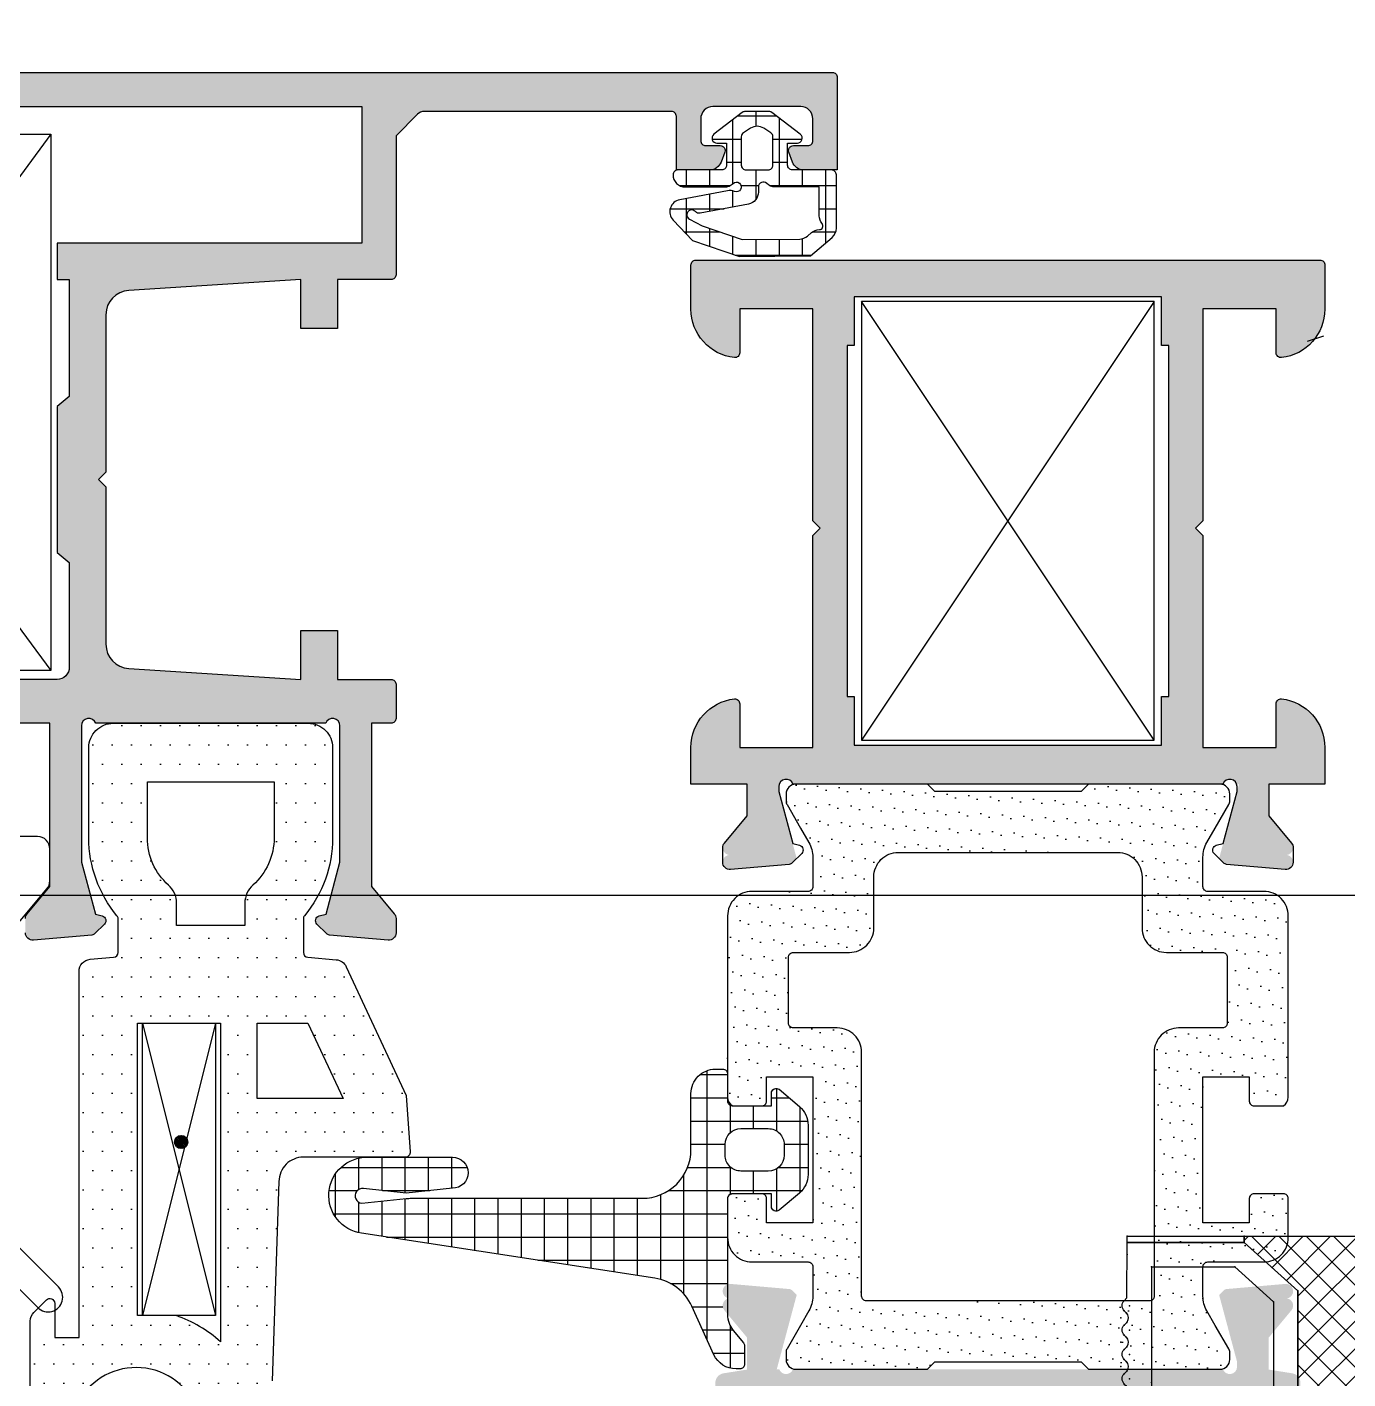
# Model space of a CAD drawing. Header units: inches. Extents: x 21 to 38546, y 13 to 15001.
# Drawn here: x 5911.31 to 5916.72, y 965.1 to 970.64 of the extents above; entities that cross this region are included whole.
import ezdxf

# ---------------------------------------------------------------- set-up
doc = ezdxf.new("R2010")
doc.units = ezdxf.units.IN
doc.header["$MEASUREMENT"] = 0
doc.set_wipeout_variables(frame=1)
for name, color, linetype, lineweight in [('Z_MİM_-KM-GLAZ', 8, 'Continuous', 25), ('Z_MİM_-KM-IZO-THERMAL', 8, 'Continuous', 25), ('Z_MİM_-KM-PAINT', 8, 'Continuous', 25), ('Z_MİM_-KM-PATTERN-00', 8, 'Continuous', 25), ('Z_MİM_-KM-PAVEMENT', 8, 'Continuous', 25), ('Z_MİM_-KM-STRS', 8, 'Continuous', 25), ('Z_MİM_-KM-WALL-PLASTER', 8, 'Continuous', 25), ('Z_MİM_1', 8, 'Continuous', 25), ('Z_MİM_Aksesuar', 8, 'Continuous', 25), ('Z_MİM_aksesuar_k', 8, 'Continuous', 25), ('Z_MİM_ALUMINIUM', 8, 'Continuous', 25), ('Z_MİM_fitiller_k', 8, 'Continuous', 25), ('Z_MİM_hatch_k', 8, 'Continuous', 25), ('Z_MİM_PROFIL', 8, 'Continuous', 25), ('Z_MİM_yazı_numara_k', 8, 'Continuous', 25)]:
    doc.layers.add(name, color=color, linetype=linetype, lineweight=lineweight)

# ---------------------------------------------------------------- blocks, each defined once
blk = doc.blocks.new('TRETUVAR')
at = {"layer": 'Z_MİM_-KM-PATTERN-00'}
h = blk.add_hatch(dxfattribs=at)
h.set_pattern_fill('AR-B816', color=256, scale=0.3, angle=90)
h.set_pattern_definition([(90, (21322.77, 490.03), (-60.96, 4e-15), []), (180, (21322.77, 490.03), (-60.96, -60.96), [60.96, -60.96])])
h.paths.add_polyline_path([(22632.7717, 2700.0323), (19252.7715, 2700.0323), (19252.7715, 2750.0322), (19097.7717, 2750.0323), (19097.7717, 2610.0323), (22542.7717, 2610.0323), (22542.7717, 2080.1297), (22697.7717, 2080.1297), (22697.7717, 1460.1297), (22542.7717, 1460.1297), (22542.7717, 980.0317), (21222.7713, 980.0317), (21222.7713, 590.0317), (20152.7722, 590.0317), (20152.7722, 980.0317), (19012.7715, 980.0317), (19012.7747, 1635.0312), (18722.7715, 1635.0312), (18722.7718, 2610.0323), (18807.7717, 2610.0323), (18807.7717, 2750.0323), (18632.7718, 2750.0323), (18632.7715, 1545.0312), (18922.7743, 1545.0312), (18922.7711, 890.0317), (19882.7722, 890.0317), (19882.7722, 665.0172), (20022.7506, 665.0334), (20022.7705, 490.0317), (21322.7713, 490.0317), (21322.7713, 890.0317), (22632.7717, 890.0317), (22632.7717, 1220.1297), (22797.7717, 1220.1297), (22797.7717, 2180.1297), (22632.7717, 2180.1297)])
h.paths.add_polyline_path([(19082.7717, 2750.0323), (18822.7717, 2750.0323), (18822.7717, 2610.0323), (19082.7717, 2610.0323)], flags=16)
at = {"layer": 'Z_MİM_-KM-PAVEMENT'}
blk.add_lwpolyline([(22542.7717, 1460.1297), (22542.7717, 980.0317), (21222.7713, 980.0317), (21222.7713, 590.0317), (20152.7722, 590.0317), (20152.7722, 980.0317), (19012.7715, 980.0317), (19012.7747, 1635.0312), (18722.7715, 1635.0312), (18722.7718, 2610.0323), (22542.7717, 2610.0323), (22542.7717, 2080.1297), (22697.7717, 2080.1297), (22697.7717, 1460.1297)], close=True, dxfattribs=at)
blk = doc.blocks.new('klips detay')
at = {"layer": 'Z_MİM_Aksesuar'}
h = blk.add_hatch(dxfattribs=at)
h.set_pattern_fill('ANSI37', color=256, scale=0.25, angle=-90, style=0)
h.set_pattern_definition([(315, (-4779.5639, 8940.09785), (0.56126601, 0.56126601), []), (45, (-4779.5639, 8940.09785), (-0.56126601, 0.56126601), [])])
h.paths.add_polyline_path([(0, -4.456), (0, 0), (-20.104, 0), (-20.104, -0.25), (-18, -2.145), (-18, -13.767), (-20.202, -15.75), (-20.202, -16), (0, -16), (0, -11.456), (-13.838, -11.456), (-13.9, -11.456), (-13.9, -4.456)])
blk.add_line((-25.002, -16), (-20.202, -16))
at = {"linetype": 'Continuous'}
for p in [(-20.587, -1.249), (-19, -2.692), (-19, -13.308), (-19, -13.308), (-18, -13.767), (-18, -13.767), (-25.002, -15.25), (-25.002, -15.25), (-25.002, -16), (-20.202, -16), (-20.202, -16)]:
    blk.add_point(p, dxfattribs=at)
at = {"layer": 'Z_MİM_Aksesuar'}
for p, q in [((-25.024, -2.469), (-25.001, -0.25)), ((-25.001, -0.25), (-20.104, -0.25)), ((-20.104, -0.25), (-18, -2.145)), ((-20.587, -1.249), (-24.013, -1.249)), ((-24.013, -14.751), (-24.013, -1.249)), ((-19, -2.692), (-20.587, -1.249)), ((-18, -2.145), (-18, -13.767)), ((-18, -13.767), (-18, -2.145)), ((-19, -13.308), (-19, -2.692)), ((-25.123, -2.939), (-25.048, -2.865)), ((-25.024, -3.469), (-25.128, -3.359)), ((-25.123, -3.939), (-25.048, -3.865)), ((-25.024, -4.469), (-25.128, -4.359)), ((-25.123, -4.939), (-25.048, -4.865)), ((-25.024, -5.469), (-25.128, -5.359)), ((-25.123, -5.939), (-25.048, -5.865)), ((-25.123, -5.939), (-25.048, -5.865)), ((-25.024, -6.469), (-25.128, -6.359)), ((-25.024, -6.469), (-25.128, -6.359)), ((-25.123, -6.939), (-25.048, -6.865)), ((-25.123, -6.939), (-25.048, -6.865)), ((-25.024, -7.469), (-25.128, -7.359)), ((-25.024, -7.469), (-25.128, -7.359)), ((-25.123, -7.939), (-25.048, -7.865)), ((-25.024, -8.469), (-25.128, -8.359)), ((-25.123, -8.939), (-25.048, -8.865)), ((-25.024, -9.469), (-25.128, -9.359)), ((-25.123, -9.939), (-25.048, -9.865)), ((-25.024, -10.469), (-25.128, -10.359)), ((-25.123, -10.939), (-25.048, -10.865)), ((-25.024, -11.469), (-25.128, -11.359)), ((-25.123, -11.939), (-25.048, -11.865)), ((-25.024, -12.469), (-25.128, -12.359)), ((-25.123, -12.939), (-25.048, -12.865)), ((-20.588, -14.751), (-19, -13.308)), ((-25.024, -13.469), (-25.128, -13.359)), ((-25.024, -13.469), (-25.002, -15.75)), ((-18, -13.767), (-20.202, -15.75)), ((-20.202, -15.75), (-18, -13.767)), ((-24.013, -14.751), (-20.588, -14.751)), ((-25.002, -15.75), (-20.202, -15.75))]:
    blk.add_line(p, q, dxfattribs=at)
for points in [[(0, -4.456), (0, 0), (-20.104, 0), (-20.104, -0.25), (-18, -2.145), (-18, -13.767), (-20.202, -15.75), (-20.202, -16), (0, -16), (0, -11.456), (-13.838, -11.456), (-13.9, -11.456), (-13.9, -4.456), (0, -4.456)], [(0, -4.456), (-13.9, -4.456), (-13.9, -11.456), (0, -11.456)]]:
    blk.add_lwpolyline(points, dxfattribs=at)
for centre, start, end in [((-25.261, -2.653), 314.9638, 37.8313), ((-24.911, -3.152), 134.9638, 223.5399), ((-25.261, -3.653), 314.9638, 37.8313), ((-24.911, -4.152), 134.9638, 223.5399), ((-24.911, -5.152), 134.9638, 223.5399), ((-25.261, -4.653), 314.9638, 37.8313), ((-25.261, -5.653), 314.9638, 37.8313), ((-25.261, -5.653), 314.9638, 37.8313), ((-24.911, -6.152), 134.9638, 223.5399), ((-24.911, -6.152), 134.9638, 223.5399), ((-25.261, -6.653), 314.9638, 37.8313), ((-25.261, -6.653), 314.9638, 37.8313), ((-24.911, -7.152), 134.9638, 223.5399), ((-24.911, -7.152), 134.9638, 223.5399), ((-25.261, -7.653), 314.9638, 37.8313), ((-24.911, -8.152), 134.9638, 223.5399), ((-25.261, -8.653), 314.9638, 37.8313), ((-24.911, -9.152), 134.9638, 223.5399), ((-24.911, -10.152), 134.9638, 223.5399), ((-25.261, -9.653), 314.9638, 37.8313), ((-25.261, -10.653), 314.9638, 37.8313), ((-24.911, -11.152), 134.9638, 223.5399), ((-25.261, -11.653), 314.9638, 37.8313), ((-24.911, -12.152), 134.9638, 223.5399), ((-25.261, -12.653), 314.9638, 37.8313), ((-24.911, -13.152), 134.9638, 223.5399)]:
    blk.add_arc(centre, 0.3, start, end, dxfattribs=at)
for p in [(-24.013, -1.249), (-25.261, -2.653), (-25.261, -2.653), (-25.024, -2.469), (-25.024, -2.469), (-25.123, -2.939), (-25.123, -2.939), (-25.048, -2.865), (-25.048, -2.865), (-24.911, -3.152), (-24.911, -3.152), (-25.261, -3.653), (-25.261, -3.653), (-25.128, -3.359), (-25.128, -3.359), (-25.048, -3.865), (-25.048, -3.865), (-25.024, -3.469), (-25.024, -3.469), (-25.128, -4.359), (-25.128, -4.359), (-25.123, -3.939), (-25.123, -3.939), (-24.911, -4.152), (-24.911, -4.152), (-25.261, -4.653), (-25.261, -4.653), (-25.123, -4.939), (-25.123, -4.939), (-25.048, -4.865), (-25.048, -4.865), (-25.024, -4.469), (-25.024, -4.469), (-25.128, -5.359), (-25.128, -5.359), (-25.024, -5.469), (-25.024, -5.469), (-25.024, -5.469), (-24.911, -5.152), (-24.911, -5.152), (-24.911, -5.152), (-24.911, -5.152), (-25.261, -5.653), (-25.261, -5.653), (-25.261, -5.653), (-25.261, -5.653), (-25.261, -5.653), (-25.261, -5.653), (-25.261, -5.653), (-25.123, -5.939), (-25.123, -5.939), (-25.123, -5.939), (-25.048, -5.865), (-25.048, -5.865), (-25.048, -5.865), (-25.261, -6.653), (-25.261, -6.653), (-25.261, -6.653), (-25.261, -6.653), (-25.261, -6.653), (-25.261, -6.653), (-25.261, -6.653), (-25.128, -6.359), (-25.128, -6.359), (-25.128, -6.359), (-25.024, -6.469), (-25.024, -6.469), (-25.024, -6.469), (-24.911, -6.152), (-24.911, -6.152), (-24.911, -6.152), (-24.911, -6.152), (-24.911, -6.152), (-24.911, -6.152), (-24.911, -6.152), (-25.123, -6.939), (-25.123, -6.939), (-25.123, -6.939), (-25.048, -6.865), (-25.048, -6.865), (-25.048, -6.865), (-24.911, -7.152), (-24.911, -7.152), (-24.911, -7.152), (-24.911, -7.152), (-24.911, -7.152), (-24.911, -7.152), (-24.911, -7.152), (-25.261, -7.653), (-25.261, -7.653), (-25.261, -7.653), (-25.261, -7.653), (-25.128, -7.359), (-25.128, -7.359), (-25.128, -7.359), (-25.024, -7.469), (-25.024, -7.469), (-25.024, -7.469), (-25.123, -7.939), (-25.123, -7.939), (-25.048, -7.865), (-25.048, -7.865), (-24.911, -8.152), (-24.911, -8.152), (-24.911, -8.152), (-24.911, -8.152), (-25.261, -8.653), (-25.261, -8.653), (-25.261, -8.653), (-25.261, -8.653), (-25.128, -8.359), (-25.128, -8.359), (-25.048, -8.865), (-25.048, -8.865), (-25.024, -8.469), (-25.024, -8.469), (-25.128, -9.359), (-25.128, -9.359), (-25.123, -8.939), (-25.123, -8.939), (-24.911, -9.152), (-24.911, -9.152), (-24.911, -9.152), (-24.911, -9.152), (-25.261, -9.653), (-25.261, -9.653), (-25.123, -9.939), (-25.123, -9.939), (-25.048, -9.865), (-25.048, -9.865), (-25.024, -9.469), (-25.024, -9.469), (-25.128, -10.359), (-25.128, -10.359), (-25.024, -10.469), (-25.024, -10.469), (-24.911, -10.152), (-24.911, -10.152), (-24.911, -10.152), (-24.911, -10.152), (-24.013, -10), (-25.261, -10.653), (-25.261, -10.653), (-25.261, -10.653), (-25.261, -10.653), (-25.123, -10.939), (-25.123, -10.939), (-25.048, -10.865), (-25.048, -10.865), (-25.128, -11.359), (-25.128, -11.359), (-25.024, -11.469), (-25.024, -11.469), (-24.911, -11.152), (-24.911, -11.152), (-24.911, -11.152), (-24.911, -11.152), (-24.911, -11.152), (-24.911, -11.152), (-24.911, -11.152), (-24.911, -11.152), (-25.261, -11.653), (-25.261, -11.653), (-25.261, -11.653), (-25.261, -11.653), (-25.123, -11.939), (-25.123, -11.939), (-25.048, -11.865), (-25.048, -11.865), (-24.911, -12.152), (-24.911, -12.152), (-24.911, -12.152), (-24.911, -12.152), (-24.911, -12.152), (-24.911, -12.152), (-24.911, -12.152), (-24.911, -12.152), (-25.261, -12.653), (-25.261, -12.653), (-25.261, -12.653), (-25.261, -12.653), (-25.128, -12.359), (-25.128, -12.359), (-25.024, -12.469), (-25.024, -12.469), (-25.123, -12.939), (-25.123, -12.939), (-25.048, -12.865), (-25.048, -12.865), (-24.911, -13.152), (-24.911, -13.152), (-24.911, -13.152), (-24.911, -13.152), (-24.013, -14.751), (-20.588, -14.751)]:
    blk.add_point(p, dxfattribs=at)
at = {"layer": 'Z_MİM_ALUMINIUM'}
for p, q in [((-20.104, 0), (-25.001, 0)), ((-25.001, 0), (-25.001, -0.25)), ((-20.104, -0.25), (-20.104, 0)), ((-25.001, -0.25), (-20.104, -0.25)), ((-20.202, -15.75), (-25.002, -15.75)), ((-25.002, -15.75), (-25.002, -16)), ((-20.202, -16), (-20.202, -15.75))]:
    blk.add_line(p, q, dxfattribs=at)
blk = doc.blocks.new('-KM-AL1 150_900')
blk.add_wipeout([(151.4879, -34.02), (151.7258, -15.4799), (149.45, -15.45), (149.45, 7.15), (9.45, 7.15), (9.45, -15.45), (7.3978, -15.45), (7.5673, -34.0611)])
at = {"layer": 'Z_MİM_fitiller_k'}
h = blk.add_hatch(dxfattribs=at)
h.set_pattern_fill('NET', color=256, scale=0.03, angle=180, style=0)
h.set_pattern_definition([(180, (162.23452, 51.37497), (0, -0.09525), []), (270, (162.23452, 51.37497), (0.09525, 0), [])])
h.paths.add_polyline_path([(75.3713, -31.8376, -0.938467), (75.3961, -31.5253), (75.7439, -31.5253, -1), (75.7439, -31.653), (75.5539, -31.673), (75.3788, -31.6546, 1.05449), (75.3723, -31.714), (75.5545, -31.6951, -0.025541), (75.5749, -31.6941), (76.5222, -31.6941, 0.414214), (76.7222, -31.4941), (76.7222, -31.2643, -0.414214), (76.8222, -31.1643), (76.8522, -31.1643, -0.414214), (76.8722, -31.1843), (76.8722, -31.2943, 0.392414), (76.8907, -31.3142, 0.010057), (76.8922, -31.3153), (77.0122, -31.3153, 0.079637), (77.0184, -31.3143), (77.0522, -31.3143), (77.0522, -31.2632, -0.612814), (77.0839, -31.247), (77.1671, -31.3181, -0.219402), (77.2022, -31.3941), (77.2022, -31.5964, -0.219402), (77.1671, -31.6724), (77.0839, -31.7435, -0.612814), (77.0522, -31.7273), (77.0522, -31.6763), (77.0184, -31.6763, 0.07964), (77.0122, -31.6753), (76.8922, -31.6753, 0.414214), (76.8722, -31.6953), (76.8722, -32.047, 0.317837), (76.8522, -32.0753), (76.8522, -32.1344, 0.175452), (76.8591, -32.1536), (76.8722, -32.1693), (76.8722, -32.1719, 0.175452), (76.8954, -32.2359), (76.9375, -32.2865, -0.175452), (76.9422, -32.2993), (76.9422, -32.3741, -0.414214), (76.9222, -32.3941), (76.9073, -32.3941, -0.293333), (76.8164, -32.3357), (76.7253, -32.1368, 0.252372), (76.5739, -32.0224)])
h.paths.add_polyline_path([(76.9272, -31.5823), (77.0392, -31.5823, 0.414213), (77.1042, -31.5173), (77.1042, -31.5173), (77.1042, -31.4733, 0.414214), (77.0392, -31.4083), (76.9272, -31.4083, 0.414213), (76.8622, -31.4733), (76.8622, -31.5173, 0.414214)], flags=16)
at = {"layer": 'Z_MİM_hatch_k'}
h = blk.add_hatch(color=256, dxfattribs=at)
h.paths.add_polyline_path([(75.5122, -29.5853, 0.414214), (75.4922, -29.5653), (75.2722, -29.5653), (75.2722, -29.3653), (75.1222, -29.3653), (75.1222, -29.5653), (74.4159, -29.5211, -0.396047), (74.3222, -29.4213), (74.3222, -28.7753), (74.2922, -28.7453), (74.3222, -28.7153), (74.3222, -28.0692, -0.396047), (74.4159, -27.9694), (75.1222, -27.9253), (75.1222, -28.1253), (75.2722, -28.1253), (75.2722, -27.9253), (75.4922, -27.9253, 0.414214), (75.5122, -27.9053), (75.5122, -27.3359), (75.5998, -27.2472, -0.200592), (75.6283, -27.2353), (76.6422, -27.2353, -0.414214), (76.6622, -27.2553), (76.6622, -27.4753), (76.7989, -27.4753, 0.312902), (76.8458, -27.4428), (76.8609, -27.4023, 0.523343), (76.8422, -27.3753), (76.7822, -27.3753, -0.414214), (76.7622, -27.3553), (76.7622, -27.2653, -0.414214), (76.8122, -27.2153), (77.1722, -27.2153, -0.414214), (77.2222, -27.2653), (77.2222, -27.3553, -0.414214), (77.2022, -27.3753), (77.1422, -27.3753, 0.523343), (77.1234, -27.4023), (77.1386, -27.4428, 0.312902), (77.1854, -27.4753), (77.2972, -27.4753), (77.3222, -27.4753), (77.3222, -27.0953, 0.414214), (77.3022, -27.0753), (72.3922, -27.0753, 0.414214), (72.2922, -27.1753), (72.2922, -29.7353, 0.414214), (72.3122, -29.7553), (72.4122, -29.7553, 0.414214), (72.4322, -29.7353), (72.4322, -29.7053), (72.6922, -29.7053, -0.414214), (72.7122, -29.7253), (72.7122, -30.0153, -0.414214), (72.6922, -30.0353), (72.4322, -30.0353), (72.4322, -29.9653, 0.57735), (72.4022, -29.9479), (72.3022, -30.0057, 0.267949), (72.2922, -30.023), (72.2922, -30.0753, 0.414214), (72.3922, -30.1753), (73.4622, -30.1753, 0.414214), (73.5122, -30.1253), (73.5122, -30.0653, 0.414214), (73.4622, -30.0153), (73.2622, -30.0153, -0.414214), (73.2122, -29.9653), (73.2122, -29.7953, -0.414214), (73.2622, -29.7453), (74.0922, -29.7453), (74.0922, -30.4153), (73.9991, -30.5269, 0.175452), (73.9922, -30.5461), (73.9922, -30.6053, 0.440011), (74.0248, -30.6351), (74.265, -30.6141, 0.176327), (74.2774, -30.6083), (74.3164, -30.5693, 0.573146), (74.3074, -30.536), (74.2793, -30.5284), (74.2222, -30.3153), (74.2222, -29.7553, -0.843039), (74.2805, -29.7453), (75.2239, -29.7453, -0.843039), (75.2822, -29.7553), (75.2822, -30.3153), (75.2251, -30.5284), (75.1969, -30.536, 0.573146), (75.1879, -30.5693), (75.227, -30.6083, 0.176327), (75.2394, -30.6141), (75.4796, -30.6351, 0.440011), (75.5122, -30.6053), (75.5122, -30.5461, 0.175452), (75.5052, -30.5269), (75.4122, -30.4153), (75.4122, -29.7453), (75.4922, -29.7453, 0.414214), (75.5122, -29.7253)])
h.paths.add_polyline_path([(72.4322, -29.5653), (72.4322, -27.3153), (72.6122, -27.3153), (72.6122, -27.2153), (75.3722, -27.2153), (75.3722, -27.7753), (74.1722, -27.7753), (74.1222, -27.7753), (74.1222, -27.9253), (74.1722, -27.9253), (74.1722, -28.4053), (74.1222, -28.4453), (74.1222, -29.0453), (74.1722, -29.0853), (74.1722, -29.5153, -0.414214), (74.1222, -29.5653), (73.2622, -29.5653, 0.414214), (73.0522, -29.7753), (73.0522, -30.0153, -0.414214), (73.0322, -30.0353), (72.8522, -30.0353), (72.8522, -29.7253, 0.414214), (72.6922, -29.5653)], flags=16)
h = blk.add_hatch(dxfattribs=at)
h.set_pattern_fill('NET', color=256, scale=0.03, angle=180, style=0)
h.set_pattern_definition([(180, (192.24889, -18.0343), (0, -0.09525), []), (270, (192.24889, -18.0343), (0.09525, 0), [])])
h.paths.add_polyline_path([(76.872, -27.5605), (76.676, -27.5975, 0.594487), (76.6491, -27.6811), (76.7288, -27.7648), (76.9206, -27.8308), (77.2129, -27.8283), (77.3011, -27.7524, 0.218314), (77.3185, -27.7145), (77.3185, -27.4953, 0.414214), (77.2985, -27.4753), (77.1385, -27.4753, -0.414214), (77.1185, -27.4553), (77.1185, -27.365), (77.1585, -27.365, 0.715976), (77.1707, -27.3291), (77.0541, -27.2394, 0.165518), (77.0419, -27.2353), (76.945, -27.2353, 0.165518), (76.9328, -27.2394), (76.8163, -27.3291, 0.715976), (76.8285, -27.365), (76.8685, -27.365), (76.8685, -27.4553, -0.414214), (76.8485, -27.4753), (76.6685, -27.4753, 0.414214), (76.6485, -27.4953, 0.414214), (76.6985, -27.5453), (76.8598, -27.5453, 0.196262), (76.8947, -27.531, -1.871962), (76.9009, -27.5636, 0.148726)])
h.paths.add_polyline_path([(77.0585, -27.4553), (77.0585, -27.3395, 0.255859), (77.0492, -27.3226), (77.0204, -27.3042, 0.292354), (76.9665, -27.3042), (76.9377, -27.3226, 0.255859), (76.9285, -27.3395), (76.9285, -27.4553, 0.414214), (76.9485, -27.4753), (77.0385, -27.4753, 0.414214)], flags=16)
h.paths.add_polyline_path([(77.0677, -27.5453, -0.196262), (77.0327, -27.531, 0.664495), (76.9987, -27.5453), (76.9987, -27.5663, -0.360529), (76.958, -27.6155), (76.7592, -27.653, -0.267949), (76.7403, -27.6464, 1.211391), (76.7159, -27.6772), (76.7677, -27.7041), (76.932, -27.7607), (77.1684, -27.7587, 0.177462), (77.2006, -27.7466), (77.217, -27.7324, -0.175046), (77.2487, -27.7203, 0.629075), (77.26, -27.6957, -0.175045), (77.2485, -27.6638), (77.2485, -27.5453)], flags=16)
h = blk.add_hatch(dxfattribs=at)
h.set_pattern_fill('DOTS', color=256, scale=0.05, angle=180, style=0)
h.set_pattern_definition([(180, (168.31831, 41.39301), (-0.0396875, -0.079375), [0, -0.079375])])
h.paths.add_polyline_path([(74.2522, -29.8453, -0.414214), (74.3522, -29.7453), (75.1522, -29.7453, -0.414214), (75.2522, -29.8453), (75.2522, -30.2153, -0.178739), (75.1322, -30.5402), (75.1322, -30.7036), (75.2673, -30.7154, -0.267949), (75.3082, -30.7441), (75.5545, -31.2721), (75.5707, -31.5039, -0.434812), (75.5507, -31.5253), (75.0357, -31.5253), (75.0324, -31.6183, 0.017432), (75.0322, -31.6253), (75.0037, -32.4428, 0.450467), (75.0235, -32.4653), (75.0539, -32.4653, -0.791418), (75.0762, -32.56), (74.9836, -32.6063), (74.922, -33.1077, -0.378866), (74.9022, -33.1253), (74.6722, -33.1253, -1.732051), (74.7155, -33.0503, 0.300347), (74.7122, -32.9953), (74.7122, -32.7021, 0.891613), (74.1985, -32.5539), (74.2837, -32.8486, -0.810647), (74.1801, -32.9038), (74.0356, -32.7316, -0.176327), (74.0122, -32.6673), (74.0122, -32.2653), (74.2122, -32.2653), (74.2122, -30.7634, -0.388879), (74.2578, -30.7136), (74.3722, -30.7036), (74.3722, -30.5402, -0.178739), (74.2522, -30.2153)])
h.paths.add_polyline_path([(74.6122, -30.5753), (74.6122, -30.4343, -0.255924), (74.4922, -30.2153), (74.4922, -29.9853), (75.0122, -29.9853), (75.0122, -30.2153, -0.255924), (74.8922, -30.4343), (74.8922, -30.5753)], flags=16)
h.paths.add_polyline_path([(74.4522, -30.9753), (74.4522, -32.1753), (74.6098, -32.1753, -0.105295), (74.7922, -32.2835), (74.7922, -30.9753)], flags=16)
h.paths.add_polyline_path([(74.9422, -30.9753), (74.9422, -31.2853), (75.2958, -31.2853), (75.1512, -30.9753)], flags=16)
h = blk.add_hatch(dxfattribs=at)
h.set_pattern_fill('DOTS', color=256, scale=0.05, angle=240, style=0)
h.set_pattern_definition([(240, (599.646606, 28.59461), (0.048897016, -0.074057883), [0, -0.079375])])
h.paths.add_polyline_path([(77.1162, -30.079, -0.131652), (77.1122, -30.064), (77.1122, -30.0353, -0.414214), (77.1522, -29.9953), (77.6922, -29.9953), (77.7222, -30.0253), (78.3222, -30.0253), (78.3522, -29.9953), (78.8922, -29.9953, -0.414214), (78.9322, -30.0353), (78.9322, -30.064, -0.131652), (78.9282, -30.079), (78.8726, -30.1753), (78.8383, -30.2347, 0.131652), (78.8222, -30.2947), (78.8222, -30.4153, 0.414214), (78.8422, -30.4353), (79.0722, -30.4353, -0.414214), (79.1722, -30.5353), (79.1722, -31.2797, -0.236068), (79.1522, -31.3153), (79.0322, -31.3153, -0.414214), (79.0122, -31.2953), (79.0122, -31.1953), (78.8222, -31.1953), (78.8222, -31.4953), (78.8222, -31.7953), (79.0122, -31.7953), (79.0122, -31.6953, -0.414214), (79.0322, -31.6753), (79.1522, -31.6753, -0.414214), (79.1722, -31.6953), (79.1722, -31.8553, -0.414214), (79.0722, -31.9553), (78.8422, -31.9553, 0.414214), (78.8222, -31.9753), (78.8222, -32.0958, 0.131652), (78.8383, -32.1558), (78.8726, -32.2153), (78.9282, -32.3115, -0.131652), (78.9322, -32.3265), (78.9322, -32.3553, -0.414214), (78.8922, -32.3953), (78.3522, -32.3953), (78.3222, -32.3653), (77.7222, -32.3653), (77.6922, -32.3953), (77.1522, -32.3953, -0.414214), (77.1122, -32.3553), (77.1122, -32.3265, -0.131652), (77.1162, -32.3115), (77.1718, -32.2153), (77.2061, -32.1558, 0.131652), (77.2222, -32.0958), (77.2222, -31.9753, 0.414214), (77.2022, -31.9553), (76.9722, -31.9553, -0.414214), (76.8722, -31.8553), (76.8722, -31.6953, -0.414214), (76.8922, -31.6753), (77.0122, -31.6753, -0.414214), (77.0322, -31.6953), (77.0322, -31.7953), (77.2222, -31.7953), (77.2222, -31.4953), (77.2222, -31.1953), (77.0322, -31.1953), (77.0322, -31.2953, -0.414214), (77.0122, -31.3153), (76.8922, -31.3153, -0.236068), (76.8722, -31.2797), (76.8722, -30.5353, -0.414214), (76.9722, -30.4353), (77.2022, -30.4353, 0.414214), (77.2222, -30.4153), (77.2222, -30.2947, 0.131652), (77.2061, -30.2347), (77.1718, -30.1753)])
h.paths.add_polyline_path([(77.5722, -30.2753, 0.414214), (77.4722, -30.3753), (77.4722, -30.5853, -0.414214), (77.3722, -30.6853), (77.1422, -30.6853, 0.414214), (77.1222, -30.7053), (77.1222, -30.9753, 0.414214), (77.1422, -30.9953), (77.3222, -30.9953, -0.414214), (77.4222, -31.0953), (77.4222, -32.0953, 0.414214), (77.4422, -32.1153), (78.6022, -32.1153, 0.414214), (78.6222, -32.0953), (78.6222, -31.0953, -0.414214), (78.7222, -30.9953), (78.9022, -30.9953, 0.414214), (78.9222, -30.9753), (78.9222, -30.7053, 0.414214), (78.9022, -30.6853), (78.6722, -30.6853, -0.414214), (78.5722, -30.5853), (78.5722, -30.3753, 0.414214), (78.4722, -30.2753)], flags=16)
h = blk.add_hatch(dxfattribs=at)
h.set_pattern_fill('DOTS', color=256, scale=0.05, angle=60, style=0)
h.set_pattern_definition([(60, (-350.96638, -101.76878), (-0.048897016, 0.074057883), [0, -0.079375])])
h.paths.add_polyline_path([(77.1162, -30.079, -0.131652), (77.1122, -30.064), (77.1122, -30.0353, -0.414214), (77.1522, -29.9953), (77.6922, -29.9953), (77.7222, -30.0253), (78.3222, -30.0253), (78.3522, -29.9953), (78.8922, -29.9953, -0.414214), (78.9322, -30.0353), (78.9322, -30.064, -0.131652), (78.9282, -30.079), (78.8726, -30.1753), (78.8383, -30.2347, 0.131652), (78.8222, -30.2947), (78.8222, -30.4153, 0.414214), (78.8422, -30.4353), (79.0722, -30.4353, -0.414214), (79.1722, -30.5353), (79.1722, -31.2797, -0.236068), (79.1522, -31.3153), (79.0322, -31.3153, -0.414214), (79.0122, -31.2953), (79.0122, -31.1953), (78.8222, -31.1953), (78.8222, -31.4953), (78.8222, -31.7953), (79.0122, -31.7953), (79.0122, -31.6953, -0.414214), (79.0322, -31.6753), (79.1522, -31.6753, -0.414214), (79.1722, -31.6953), (79.1722, -31.8553, -0.414214), (79.0722, -31.9553), (78.8422, -31.9553, 0.414214), (78.8222, -31.9753), (78.8222, -32.0958, 0.131652), (78.8383, -32.1558), (78.8726, -32.2153), (78.9282, -32.3115, -0.131652), (78.9322, -32.3265), (78.9322, -32.3553, -0.414214), (78.8922, -32.3953), (78.3522, -32.3953), (78.3222, -32.3653), (77.7222, -32.3653), (77.6922, -32.3953), (77.1522, -32.3953, -0.414214), (77.1122, -32.3553), (77.1122, -32.3265, -0.131652), (77.1162, -32.3115), (77.1718, -32.2153), (77.2061, -32.1558, 0.131652), (77.2222, -32.0958), (77.2222, -31.9753, 0.414214), (77.2022, -31.9553), (76.9722, -31.9553, -0.414214), (76.8722, -31.8553), (76.8722, -31.6953, -0.414214), (76.8922, -31.6753), (77.0122, -31.6753, -0.414214), (77.0322, -31.6953), (77.0322, -31.7953), (77.2222, -31.7953), (77.2222, -31.4953), (77.2222, -31.1953), (77.0322, -31.1953), (77.0322, -31.2953, -0.414214), (77.0122, -31.3153), (76.8922, -31.3153, -0.236068), (76.8722, -31.2797), (76.8722, -30.5353, -0.414214), (76.9722, -30.4353), (77.2022, -30.4353, 0.414214), (77.2222, -30.4153), (77.2222, -30.2947, 0.131652), (77.2061, -30.2347), (77.1718, -30.1753)])
h.paths.add_polyline_path([(77.5722, -30.2753, 0.414214), (77.4722, -30.3753), (77.4722, -30.5853, -0.414214), (77.3722, -30.6853), (77.1422, -30.6853, 0.414214), (77.1222, -30.7053), (77.1222, -30.9753, 0.414214), (77.1422, -30.9953), (77.3222, -30.9953, -0.414214), (77.4222, -31.0953), (77.4222, -32.0953, 0.414214), (77.4422, -32.1153), (78.6022, -32.1153, 0.414214), (78.6222, -32.0953), (78.6222, -31.0953, -0.414214), (78.7222, -30.9953), (78.9022, -30.9953, 0.414214), (78.9222, -30.9753), (78.9222, -30.7053, 0.414214), (78.9022, -30.6853), (78.6722, -30.6853, -0.414214), (78.5722, -30.5853), (78.5722, -30.3753, 0.414214), (78.4722, -30.2753)], flags=16)
at = {"layer": 'Z_MİM_PROFIL'}
h = blk.add_hatch(color=256, dxfattribs=at)
h.paths.add_polyline_path([(79.3022, -27.8453, -0.414214), (79.3222, -27.8653), (79.3222, -28.0464, -0.381966), (79.1444, -28.2451, -0.447214), (79.1222, -28.2253), (79.1222, -28.0453), (78.8222, -28.0453), (78.8222, -28.9153), (78.7922, -28.9453), (78.8222, -28.9753), (78.8222, -29.8453), (79.1222, -29.8453), (79.1222, -29.6653, -0.447214), (79.1444, -29.6454, -0.381966), (79.3222, -29.8441), (79.3222, -29.9953), (79.0922, -29.9953), (79.0922, -30.1253), (79.1852, -30.2369, -0.697699), (79.1571, -30.2857, -1.138359), (79.1596, -30.3451), (78.9194, -30.3241, -0.176327), (78.907, -30.3183), (78.8886, -30.2999), (78.9702, -29.9953), (78.9605, -29.9953, 0.707107), (78.9039, -29.9953), (78.0222, -29.9953), (77.1405, -29.9953, 0.843039), (77.0822, -30.0053), (77.0822, -30.0253), (77.1558, -30.2999), (77.1374, -30.3183, -0.176327), (77.125, -30.3241), (76.8848, -30.3451, -1.138359), (76.8873, -30.2857, -0.697699), (76.8591, -30.2369), (76.9522, -30.1253), (76.9522, -29.9953), (76.7222, -29.9953), (76.7222, -29.8441, -0.381966), (76.9, -29.6454, -0.447214), (76.9222, -29.6653), (76.9222, -29.8453), (77.2222, -29.8453), (77.2222, -28.9753), (77.2522, -28.9453), (77.2222, -28.9153), (77.2222, -28.0453), (76.9222, -28.0453), (76.9222, -28.2253, -0.447214), (76.9, -28.2451, -0.381966), (76.7222, -28.0464), (76.7222, -27.8653, -0.414214), (76.7422, -27.8453), (78.0222, -27.8453)])
h.paths.add_polyline_path([(78.6522, -29.8353), (78.0222, -29.8353), (77.3922, -29.8353), (77.3922, -29.6353), (77.3622, -29.6353), (77.3622, -28.1953), (77.3922, -28.1953), (77.3922, -27.9953), (78.0222, -27.9953), (78.6522, -27.9953), (78.6522, -28.1953), (78.6822, -28.1953), (78.6822, -29.6353), (78.6522, -29.6353)], flags=16)
h = blk.add_hatch(color=256, dxfattribs=at)
h.paths.add_polyline_path([(79.3022, -27.8453, -0.414214), (79.3222, -27.8653), (79.3222, -28.0464, -0.381966), (79.1444, -28.2451, -0.447214), (79.1222, -28.2253), (79.1222, -28.0453), (78.8222, -28.0453), (78.8222, -28.9153), (78.7922, -28.9453), (78.8222, -28.9753), (78.8222, -29.8453), (79.1222, -29.8453), (79.1222, -29.6653, -0.447214), (79.1444, -29.6454, -0.381966), (79.3222, -29.8441), (79.3222, -29.9953), (79.0922, -29.9953), (79.0922, -30.1253), (79.1852, -30.2369, -0.697699), (79.1571, -30.2857, -1.138359), (79.1596, -30.3451), (78.9194, -30.3241, -0.176327), (78.907, -30.3183), (78.8886, -30.2999), (78.9702, -29.9953), (78.9605, -29.9953, 0.707107), (78.9039, -29.9953), (78.0222, -29.9953), (77.1405, -29.9953, 0.843039), (77.0822, -30.0053), (77.0822, -30.0253), (77.1558, -30.2999), (77.1374, -30.3183, -0.176327), (77.125, -30.3241), (76.8848, -30.3451, -1.138359), (76.8873, -30.2857, -0.697699), (76.8591, -30.2369), (76.9522, -30.1253), (76.9522, -29.9953), (76.7222, -29.9953), (76.7222, -29.8441, -0.381966), (76.9, -29.6454, -0.447214), (76.9222, -29.6653), (76.9222, -29.8453), (77.2222, -29.8453), (77.2222, -28.9753), (77.2522, -28.9453), (77.2222, -28.9153), (77.2222, -28.0453), (76.9222, -28.0453), (76.9222, -28.2253, -0.447214), (76.9, -28.2451, -0.381966), (76.7222, -28.0464), (76.7222, -27.8653, -0.414214), (76.7422, -27.8453), (78.0222, -27.8453)])
h.paths.add_polyline_path([(78.6522, -29.8353), (78.0222, -29.8353), (77.3922, -29.8353), (77.3922, -29.6353), (77.3622, -29.6353), (77.3622, -28.1953), (77.3922, -28.1953), (77.3922, -27.9953), (78.0222, -27.9953), (78.6522, -27.9953), (78.6522, -28.1953), (78.6822, -28.1953), (78.6822, -29.6353), (78.6522, -29.6353)], flags=16)
h = blk.add_hatch(color=256, dxfattribs=at)
h.paths.add_polyline_path([(77.1405, -32.3953), (78.0222, -32.3953), (78.9039, -32.3953, 0.843039), (78.9622, -32.3853), (78.9622, -32.3653), (78.8886, -32.0906), (78.907, -32.0722, -0.176327), (78.9194, -32.0664), (79.1596, -32.0454, -1.138359), (79.1571, -32.1048, -0.697699), (79.1852, -32.1536), (79.0922, -32.2653), (79.0922, -32.3969), (79.1884, -32.4121, -0.368919), (79.2222, -32.4516), (79.2222, -32.5731, -0.461006), (79.1759, -32.6126), (78.8222, -32.5566), (78.8222, -33.2853), (78.7922, -33.3153), (78.8222, -33.3453), (78.8222, -34.0753), (79.1822, -34.0753), (79.1822, -33.8853, -0.414214), (79.2422, -33.8253), (79.3622, -33.8253, -0.648232), (79.4069, -33.9253), (79.3022, -33.9253), (79.3022, -34.0953), (80.3422, -34.0953), (80.3422, -33.9253), (80.2375, -33.9253, -1.074745), (80.3322, -33.8521, -0.742955), (80.4422, -33.8853), (80.4422, -34.0853), (80.8622, -34.0853), (80.8622, -33.7953), (80.9989, -33.7953, -0.746966), (81.0261, -33.8872, 0.236898), (81.0422, -33.8953), (80.9622, -33.8953), (80.9622, -34.1053), (81.4222, -34.1053), (81.4222, -33.8953), (81.3422, -33.8953, -4.221222), (81.3582, -33.8872, -0.746966), (81.3854, -33.7953), (81.5222, -33.7953), (81.5222, -34.2253, -0.414214), (81.5022, -34.2453), (74.5422, -34.2453, -0.414214), (74.5222, -34.2253), (74.5222, -33.7953), (74.6589, -33.7953, -0.746966), (74.6861, -33.8872, 0.236898), (74.7022, -33.8953), (74.6222, -33.8953), (74.6222, -34.1053), (75.0822, -34.1053), (75.0822, -33.8953), (75.0022, -33.8953, -4.221222), (75.0182, -33.8872, -0.746966), (75.0454, -33.7953), (75.1822, -33.7953), (75.1822, -34.0853), (75.6022, -34.0853), (75.6022, -33.8853, -0.742955), (75.7122, -33.8521, -1.074745), (75.8069, -33.9253), (75.7022, -33.9253), (75.7022, -34.0953), (76.7422, -34.0953), (76.7422, -33.9253), (76.6375, -33.9253, -0.648232), (76.6822, -33.8253), (76.8022, -33.8253, -0.414214), (76.8622, -33.8853), (76.8622, -34.0753), (77.2222, -34.0753), (77.2222, -33.3453), (77.2522, -33.3153), (77.2222, -33.2853), (77.2222, -32.5566), (76.8684, -32.6126, -0.461006), (76.8222, -32.5731), (76.8222, -32.4516, -0.368919), (76.8559, -32.4121), (76.9522, -32.3969), (76.9522, -32.2653), (76.8591, -32.1536, -0.697699), (76.8873, -32.1048, -1.138359), (76.8848, -32.0454), (77.125, -32.0664, -0.176327), (77.1374, -32.0722), (77.1558, -32.0906), (77.0741, -32.3953), (77.0839, -32.3953, 0.707107)])
h.paths.add_polyline_path([(77.3922, -32.5553), (77.3922, -32.7553), (77.3622, -32.7553), (77.3622, -33.8753), (77.3922, -33.8753), (77.3922, -34.0753), (78.0222, -34.0753), (78.6522, -34.0753), (78.6522, -33.8753), (78.6822, -33.8753), (78.6822, -32.7553), (78.6522, -32.7553), (78.6522, -32.5553), (78.0222, -32.5553)], flags=16)
at = {"layer": 'Z_MİM_yazı_numara_k'}
h = blk.add_hatch(dxfattribs=at)
h.set_pattern_fill('LINE', color=256, scale=0.0375, angle=225, style=0)
h.set_pattern_definition([(225, (48.9852373, -38.652608), (0.003314563, -0.003314563), [])])
edge = h.paths.add_edge_path()
edge.add_arc((74.6311, -31.4633), 0.0271, 0, 360)
for points in [[(77.1522, -29.9953, 0.414214), (77.1122, -30.0353), (77.1122, -30.064, 0.131652), (77.1162, -30.079), (77.1718, -30.1753), (77.2061, -30.2347, -0.131652), (77.2222, -30.2947), (77.2222, -30.4153, -0.414214), (77.2022, -30.4353), (76.9722, -30.4353, 0.414214), (76.8722, -30.5353), (76.8722, -31.2797, 0.236068), (76.8922, -31.3153), (77.0122, -31.3153, 0.414214), (77.0322, -31.2953), (77.0322, -31.1953), (77.2222, -31.1953), (77.2222, -31.4953), (77.2222, -31.7953), (77.0322, -31.7953), (77.0322, -31.6953, 0.414214), (77.0122, -31.6753), (76.8922, -31.6753, 0.414214), (76.8722, -31.6953), (76.8722, -31.8553, 0.414214), (76.9722, -31.9553), (77.2022, -31.9553, -0.414214), (77.2222, -31.9753), (77.2222, -32.0958, -0.131652), (77.2061, -32.1558), (77.1718, -32.2153), (77.1162, -32.3115, 0.131652), (77.1122, -32.3265), (77.1122, -32.3553, 0.414214), (77.1522, -32.3953), (77.6922, -32.3953), (77.7222, -32.3653), (78.3222, -32.3653), (78.3522, -32.3953), (78.8922, -32.3953, 0.414214), (78.9322, -32.3553), (78.9322, -32.3265, 0.131652), (78.9282, -32.3115), (78.8726, -32.2153), (78.8383, -32.1558, -0.131652), (78.8222, -32.0958), (78.8222, -31.9753, -0.414214), (78.8422, -31.9553), (79.0722, -31.9553, 0.414214), (79.1722, -31.8553), (79.1722, -31.6953, 0.414214), (79.1522, -31.6753), (79.0322, -31.6753, 0.414214), (79.0122, -31.6953), (79.0122, -31.7953), (78.8222, -31.7953), (78.8222, -31.4953), (78.8222, -31.1953), (79.0122, -31.1953), (79.0122, -31.2953, 0.414214), (79.0322, -31.3153), (79.1522, -31.3153, 0.236068), (79.1722, -31.2797), (79.1722, -30.5353, 0.414214), (79.0722, -30.4353), (78.8422, -30.4353, -0.414214), (78.8222, -30.4153), (78.8222, -30.2947, -0.131652), (78.8383, -30.2347), (78.8726, -30.1753), (78.9282, -30.079, 0.131652), (78.9322, -30.064), (78.9322, -30.0353, 0.414214), (78.8922, -29.9953), (78.3522, -29.9953), (78.3222, -30.0253), (77.7222, -30.0253), (77.6922, -29.9953)], [(77.3722, -30.6853, 0.414214), (77.4722, -30.5853), (77.4722, -30.3753, -0.414214), (77.5722, -30.2753), (78.4722, -30.2753, -0.414214), (78.5722, -30.3753), (78.5722, -30.5853, 0.414214), (78.6722, -30.6853), (78.9022, -30.6853, -0.414214), (78.9222, -30.7053), (78.9222, -30.9753, -0.414214), (78.9022, -30.9953), (78.7222, -30.9953, 0.414214), (78.6222, -31.0953), (78.6222, -32.0953, -0.414214), (78.6022, -32.1153), (77.4422, -32.1153, -0.414214), (77.4222, -32.0953), (77.4222, -31.0953, 0.414214), (77.3222, -30.9953), (77.1422, -30.9953, -0.414214), (77.1222, -30.9753), (77.1222, -30.7053, -0.414214), (77.1422, -30.6853)]]:
    blk.add_lwpolyline(points, format="xyb", close=True)
at = {"layer": 'Z_MİM_1'}
blk.add_line((79.3163, -28.1566), (79.2491, -28.1785), dxfattribs=at)
blk.add_line((79.3163, -28.1566), (79.2491, -28.1785), dxfattribs=at)
at = {"layer": 'Z_MİM_aksesuar_k'}
for p, q in [((74.0969, -27.3291), (72.4669, -29.5291)), ((72.4669, -27.3291), (74.0969, -29.5291)), ((78.6222, -29.8153), (77.4222, -28.0153)), ((78.6222, -28.0153), (77.4222, -29.8153)), ((78.6222, -29.8153), (77.4222, -28.0153)), ((78.6222, -28.0153), (77.4222, -29.8153)), ((74.7722, -30.9753), (74.4722, -32.1753)), ((74.4722, -30.9753), (74.7722, -32.1753))]:
    blk.add_line(p, q, dxfattribs=at)
for points in [[(72.4669, -27.3291), (74.0969, -27.3291), (74.0969, -29.5291), (72.4669, -29.5291)], [(78.6222, -29.8153), (78.6222, -28.0153), (77.4222, -28.0153), (77.4222, -29.8153)], [(78.6222, -29.8153), (78.6222, -28.0153), (77.4222, -28.0153), (77.4222, -29.8153)], [(74.7722, -32.1753), (74.4722, -32.1753), (74.4722, -30.9753), (74.7722, -30.9753)]]:
    blk.add_lwpolyline(points, close=True, dxfattribs=at)
at = {"layer": 'Z_MİM_ALUMINIUM', "elevation": 0.0016}
blk.add_lwpolyline([(16.7132, -30.45), (142.1754, -30.45)], dxfattribs=at)
at = {"layer": 'Z_MİM_fitiller_k'}
for points in [[(77.1185, -27.4553), (77.1185, -27.365), (77.1585, -27.365, 0.715976), (77.1707, -27.3291), (77.0541, -27.2394, 0.165518), (77.0419, -27.2353), (76.945, -27.2353, 0.165518), (76.9328, -27.2394), (76.8163, -27.3291, 0.715976), (76.8285, -27.365), (76.8685, -27.365), (76.8685, -27.4553, -0.414214), (76.8485, -27.4753), (76.6685, -27.4753, 0.414214), (76.6485, -27.4953, 0.414214), (76.6985, -27.5453), (76.8598, -27.5453, 0.196262), (76.8947, -27.531, -1.871962), (76.9009, -27.5636, 0.148078), (76.8721, -27.5605, 0.000634), (76.872, -27.5605), (76.676, -27.5975, 0.594487), (76.6491, -27.6811), (76.7288, -27.7648), (76.9206, -27.8308), (77.2129, -27.8283), (77.3011, -27.7524, 0.218314), (77.3185, -27.7145), (77.3185, -27.4953, 0.414214), (77.2985, -27.4753), (77.1385, -27.4753, -0.414214)], [(77.0204, -27.3042, 0.292354), (76.9665, -27.3042), (76.9377, -27.3226, 0.255859), (76.9285, -27.3395), (76.9285, -27.4553, 0.414214), (76.9485, -27.4753), (77.0385, -27.4753, 0.414214), (77.0585, -27.4553), (77.0585, -27.3395, 0.255859), (77.0492, -27.3226)], [(76.7159, -27.6772), (76.7677, -27.7041), (76.932, -27.7607), (77.1684, -27.7587, 0.177462), (77.2006, -27.7466), (77.217, -27.7324, -0.175046), (77.2487, -27.7203, 0.629806), (77.26, -27.6957, -0.000523), (77.26, -27.6957, -0.175045), (77.2485, -27.6638), (77.2485, -27.5453), (77.0677, -27.5453, -0.196262), (77.0327, -27.531, 0.664495), (76.9987, -27.5453), (76.9987, -27.5663, -0.360529), (76.958, -27.6155), (76.7592, -27.653, -0.267949), (76.7403, -27.6464, 1.211391)], [(75.7439, -31.653), (75.5539, -31.673), (75.3788, -31.6546, 1.05449), (75.3723, -31.714), (75.5539, -31.6952, -0.026186), (75.5749, -31.6941), (76.5222, -31.6941, 0.414214), (76.7222, -31.4941), (76.7222, -31.2643, -0.414214), (76.8222, -31.1643), (76.8522, -31.1643, -0.414214), (76.8722, -31.1843), (76.8722, -31.2943, 0.414214), (76.8922, -31.3143), (77.0522, -31.3143), (77.0522, -31.2632, -0.612814), (77.0839, -31.247), (77.1671, -31.3181, -0.219402), (77.2022, -31.3941), (77.2022, -31.5964, -0.219402), (77.1671, -31.6724), (77.0839, -31.7435, -0.612814), (77.0522, -31.7273), (77.0522, -31.6763), (76.8922, -31.6763, 0.414214), (76.8722, -31.6963), (76.8722, -32.1719, 0.175452), (76.8954, -32.2359), (76.9375, -32.2865, -0.175452), (76.9422, -32.2993), (76.9422, -32.3741, -0.414214), (76.9222, -32.3941), (76.9073, -32.3941, -0.293333), (76.8164, -32.3357), (76.7253, -32.1368, 0.252372), (76.5739, -32.0224), (75.3713, -31.8376, -0.938467), (75.3961, -31.5253), (75.7439, -31.5253, -1)], [(77.1042, -31.5173), (77.1042, -31.5173, -0.414213), (77.0392, -31.5823), (76.9272, -31.5823, -0.414214), (76.8622, -31.5173), (76.8622, -31.4733, -0.414213), (76.9272, -31.4083), (77.0392, -31.4083, -0.414214), (77.1042, -31.4733)], [(77.1042, -31.5173), (77.1042, -31.5173, -0.414213), (77.0392, -31.5823), (76.9272, -31.5823, -0.414214), (76.8622, -31.5173), (76.8622, -31.4733, -0.414213), (76.9272, -31.4083), (77.0392, -31.4083, -0.414214), (77.1042, -31.4733)]]:
    blk.add_lwpolyline(points, format="xyb", close=True, dxfattribs=at)
at = {"layer": 'Z_MİM_hatch_k'}
for points in [[(72.3922, -27.0753), (77.3022, -27.0753, -0.414214), (77.3222, -27.0953), (77.3222, -27.4753), (77.1854, -27.4753, -0.312902), (77.1386, -27.4428), (77.1234, -27.4023, -0.523343), (77.1422, -27.3753), (77.2022, -27.3753, 0.414214), (77.2222, -27.3553), (77.2222, -27.2653, 0.414214), (77.1722, -27.2153), (76.8122, -27.2153, 0.414214), (76.7622, -27.2653), (76.7622, -27.3553, 0.414214), (76.7822, -27.3753), (76.8422, -27.3753, -0.523343), (76.8609, -27.4023), (76.8458, -27.4428, -0.312902), (76.7989, -27.4753), (76.6622, -27.4753), (76.6622, -27.2553, 0.414214), (76.6422, -27.2353), (75.6283, -27.2353, 0.200592), (75.5998, -27.2472), (75.5122, -27.3359), (75.5122, -27.9053, -0.414214), (75.4922, -27.9253), (75.2722, -27.9253), (75.2722, -28.1253), (75.1222, -28.1253), (75.1222, -27.9253), (74.4159, -27.9694, 0.396047), (74.3222, -28.0692), (74.3222, -28.7153), (74.2922, -28.7453), (74.3222, -28.7753), (74.3222, -29.4213, 0.396047), (74.4159, -29.5211), (75.1222, -29.5653), (75.1222, -29.3653), (75.2722, -29.3653), (75.2722, -29.5653), (75.4922, -29.5653, -0.414214), (75.5122, -29.5853), (75.5122, -29.7253, -0.414214), (75.4922, -29.7453), (75.4122, -29.7453), (75.4122, -30.4153), (75.5052, -30.5269, -0.175452), (75.5122, -30.5461), (75.5122, -30.6053, -0.440011), (75.4796, -30.6351), (75.2394, -30.6141, -0.176327), (75.227, -30.6083), (75.1879, -30.5693, -0.573146), (75.1969, -30.536), (75.2251, -30.5284), (75.2822, -30.3153), (75.2822, -29.7553, 0.843039), (75.2239, -29.7453), (74.2805, -29.7453, 0.843039), (74.2222, -29.7553), (74.2222, -30.3153), (74.2793, -30.5284), (74.3074, -30.536, -0.573146), (74.3164, -30.5693), (74.2774, -30.6083, -0.176327), (74.265, -30.6141), (74.0248, -30.6351, -0.440011), (73.9922, -30.6053)], [(73.9922, -30.5461, -0.175452), (73.9991, -30.5269), (74.0922, -30.4153), (74.0922, -29.7453), (73.2622, -29.7453, 0.414214)], [(73.9415, -32.0415), (74.0428, -32.1427, 1), (74.1276, -32.0578), (73.9171, -31.8474, -0.203452)], [(73.9373, -30.5961), (74.0806, -30.4242, 0.175452), (74.0922, -30.3922), (74.0922, -30.2603, 0.414214), (74.0422, -30.2103), (73.9322, -30.2103, -0.414214)], [(74.71, -32.6014, 0.641753), (74.2325, -32.4948, 0.163753)], [(74.0122, -32.6673), (74.0122, -32.1977, -0.198912), (74.0268, -32.1623), (74.078, -32.1111, -0.668179), (74.1122, -32.1253), (74.1122, -32.2653), (74.2122, -32.2653), (74.2122, -30.7634, -0.388879), (74.2578, -30.7136), (74.3539, -30.7052, 0.388879), (74.3722, -30.6853), (74.3722, -30.5475, 0.175046), (74.3676, -30.5347, -0.175046), (74.2522, -30.2153), (74.2522, -29.8453, -0.414214), (74.3522, -29.7453), (75.1522, -29.7453, -0.414214), (75.2522, -29.8453), (75.2522, -30.2153, -0.175046), (75.1368, -30.5347, 0.175046), (75.1322, -30.5475), (75.1322, -30.6853, 0.388879), (75.1504, -30.7052), (75.2673, -30.7154, -0.267949), (75.3082, -30.7441), (75.5545, -31.2721), (75.5707, -31.5039, -0.434812), (75.5507, -31.5253), (75.1322, -31.5253, 0.414214), (75.0322, -31.6253), (75.0037, -32.4428, 0.450467)]]:
    blk.add_lwpolyline(points, format="xyb", dxfattribs=at)
for points in [[(72.8522, -29.7253, 0.414214), (72.6922, -29.5653), (72.4322, -29.5653), (72.4322, -27.3153), (72.6122, -27.3153), (72.6122, -27.2153), (75.3722, -27.2153), (75.3722, -27.7753), (74.1722, -27.7753), (74.1222, -27.7753), (74.1222, -27.9253), (74.1722, -27.9253), (74.1722, -28.4053), (74.1222, -28.4453), (74.1222, -29.0453), (74.1722, -29.0853), (74.1722, -29.5153, -0.414214), (74.1222, -29.5653), (73.2622, -29.5653, 0.414214), (73.0522, -29.7753), (73.0522, -30.0153, -0.414214), (73.0322, -30.0353), (72.8522, -30.0353)], [(74.1722, -29.5153, -0.414214), (74.1222, -29.5653), (73.2622, -29.5653, 0.414214), (73.0522, -29.7753), (73.0522, -30.0153, -0.414214), (73.0322, -30.0353), (72.8522, -30.0353), (72.8522, -29.7253, 0.414214), (72.6922, -29.5653), (72.4322, -29.5653), (72.4322, -27.3153), (72.6122, -27.3153), (72.6122, -27.2153), (75.3722, -27.2153), (75.3722, -27.7753), (74.1722, -27.7753), (74.1222, -27.7753), (74.1222, -27.9253), (74.1722, -27.9253), (74.1722, -28.4053), (74.1222, -28.4453), (74.1222, -29.0453), (74.1722, -29.0853)], [(72.8522, -29.7253, 0.414214), (72.6922, -29.5653), (72.4322, -29.5653), (72.4322, -27.3153), (72.6122, -27.3153), (72.6122, -27.2153), (75.3722, -27.2153), (75.3722, -27.7753), (74.1722, -27.7753), (74.1222, -27.7753), (74.1222, -27.9253), (74.1722, -27.9253), (74.1722, -28.4053), (74.1222, -28.4453), (74.1222, -29.0453), (74.1722, -29.0853), (74.1722, -29.5153, -0.414214), (74.1222, -29.5653), (73.2622, -29.5653, 0.414214), (73.0522, -29.7753), (73.0522, -30.0153, -0.414214), (73.0322, -30.0353), (72.8522, -30.0353)], [(74.6122, -30.5753), (74.6122, -30.4836, 0.213422), (74.5788, -30.409, -0.213422), (74.4922, -30.2153), (74.4922, -29.9853), (75.0122, -29.9853), (75.0122, -30.2153, -0.213422), (74.9255, -30.409, 0.213422), (74.8922, -30.4836), (74.8922, -30.5753)], [(74.6098, -32.1753), (74.4522, -32.1753), (74.4522, -30.9753), (74.7922, -30.9753), (74.7922, -32.2835, 0.105295)]]:
    blk.add_lwpolyline(points, format="xyb", close=True, dxfattribs=at)
blk.add_lwpolyline([(75.2958, -31.2853), (74.9422, -31.2853), (74.9422, -30.9753), (75.1512, -30.9753)], close=True, dxfattribs=at)
at = {"layer": 'Z_MİM_PROFIL'}
blk.add_lwpolyline([(79.3222, -28.0464, -0.381966), (79.1444, -28.2451, -0.447214), (79.1222, -28.2253), (79.1222, -28.0453), (78.8222, -28.0453), (78.8222, -28.9153), (78.7922, -28.9453), (78.8222, -28.9753), (78.8222, -29.8453), (79.1222, -29.8453), (79.1222, -29.6653, -0.447214), (79.1444, -29.6454, -0.381966), (79.3222, -29.8441), (79.3222, -29.9953), (79.0922, -29.9953), (79.0922, -30.1253), (79.1852, -30.2369, -0.175452), (79.1922, -30.2561), (79.1922, -30.3152, -0.440011), (79.1596, -30.3451), (78.9194, -30.3241, -0.176327), (78.907, -30.3183), (78.8679, -30.2793, -0.573146), (78.8769, -30.246), (78.9051, -30.2384), (78.9622, -30.0253), (78.9622, -30.0053, 0.843039), (78.9039, -29.9953), (78.0222, -29.9953), (77.1405, -29.9953, 0.843039), (77.0822, -30.0053), (77.0822, -30.0253), (77.1393, -30.2384), (77.1674, -30.246, -0.573146), (77.1764, -30.2793), (77.1374, -30.3183, -0.176327), (77.125, -30.3241), (76.8848, -30.3451, -0.440011), (76.8522, -30.3152), (76.8522, -30.2561, -0.175452), (76.8591, -30.2369), (76.9522, -30.1253), (76.9522, -29.9953), (76.7222, -29.9953), (76.7222, -29.8441, -0.381966), (76.9, -29.6454, -0.447214), (76.9222, -29.6653), (76.9222, -29.8453), (77.2222, -29.8453), (77.2222, -28.9753), (77.2522, -28.9453), (77.2222, -28.9153), (77.2222, -28.0453), (76.9222, -28.0453), (76.9222, -28.2253, -0.447214), (76.9, -28.2451, -0.381966), (76.7222, -28.0464), (76.7222, -27.8653, -0.414214), (76.7422, -27.8453), (78.0222, -27.8453), (79.3022, -27.8453, -0.414214), (79.3222, -27.8653)], format="xyb", close=True, dxfattribs=at)
blk.add_lwpolyline([(79.3222, -28.0464, -0.381966), (79.1444, -28.2451, -0.447214), (79.1222, -28.2253), (79.1222, -28.0453), (78.8222, -28.0453), (78.8222, -28.9153), (78.7922, -28.9453), (78.8222, -28.9753), (78.8222, -29.8453), (79.1222, -29.8453), (79.1222, -29.6653, -0.447214), (79.1444, -29.6454, -0.381966), (79.3222, -29.8441), (79.3222, -29.9953), (79.0922, -29.9953), (79.0922, -30.1253), (79.1852, -30.2369, -0.175452), (79.1922, -30.2561), (79.1922, -30.3152, -0.440011), (79.1596, -30.3451), (78.9194, -30.3241, -0.176327), (78.907, -30.3183), (78.8679, -30.2793, -0.573146), (78.8769, -30.246), (78.9051, -30.2384), (78.9622, -30.0253), (78.9622, -30.0053, 0.843039), (78.9039, -29.9953), (78.0222, -29.9953), (77.1405, -29.9953, 0.843039), (77.0822, -30.0053), (77.0822, -30.0253), (77.1393, -30.2384), (77.1674, -30.246, -0.573146), (77.1764, -30.2793), (77.1374, -30.3183, -0.176327), (77.125, -30.3241), (76.8848, -30.3451, -0.440011), (76.8522, -30.3152), (76.8522, -30.2561, -0.175452), (76.8591, -30.2369), (76.9522, -30.1253), (76.9522, -29.9953), (76.7222, -29.9953), (76.7222, -29.8441, -0.381966), (76.9, -29.6454, -0.447214), (76.9222, -29.6653), (76.9222, -29.8453), (77.2222, -29.8453), (77.2222, -28.9753), (77.2522, -28.9453), (77.2222, -28.9153), (77.2222, -28.0453), (76.9222, -28.0453), (76.9222, -28.2253, -0.447214), (76.9, -28.2451, -0.381966), (76.7222, -28.0464), (76.7222, -27.8653, -0.414214), (76.7422, -27.8453), (78.0222, -27.8453), (79.3022, -27.8453, -0.414214), (79.3222, -27.8653)], format="xyb", close=True, dxfattribs=at)
blk.add_lwpolyline([(78.6522, -29.6353), (78.6822, -29.6353), (78.6822, -28.1953), (78.6522, -28.1953), (78.6522, -27.9953), (78.0222, -27.9953), (77.3922, -27.9953), (77.3922, -28.1953), (77.3622, -28.1953), (77.3622, -29.6353), (77.3922, -29.6353), (77.3922, -29.8353), (78.0222, -29.8353), (78.6522, -29.8353)], close=True, dxfattribs=at)
blk.add_lwpolyline([(78.6522, -29.6353), (78.6822, -29.6353), (78.6822, -28.1953), (78.6522, -28.1953), (78.6522, -27.9953), (78.0222, -27.9953), (77.3922, -27.9953), (77.3922, -28.1953), (77.3622, -28.1953), (77.3622, -29.6353), (77.3922, -29.6353), (77.3922, -29.8353), (78.0222, -29.8353), (78.6522, -29.8353)], close=True, dxfattribs=at)
at = {"layer": 'Z_MİM_yazı_numara_k'}
blk.add_circle((74.6311, -31.4633), 0.0271, dxfattribs=at)
at = {"xscale": -0.1, "yscale": 0.1, "zscale": 0.1, "rotation": 180}
blk.add_blockref('klips detay', (81.0118, -33.45, 0.0016), dxfattribs=at)
blk.add_blockref('klips detay', (81.0118, -33.45, 0.0016), dxfattribs=at)

msp = doc.modelspace()

# ---------------------------------------------------------------- linework, layer by layer
at = {"layer": 'Z_MİM_-KM-IZO-THERMAL'}
msp.add_lwpolyline([(4654.2571, 1293.0577), (4654.2571, 969.5831), (3319.2576, 969.5831), (3319.2576, 1624.5832), (3029.2581, 1624.5834), (3029.2581, 2594.5843), (6844.2581, 2594.5843), (6844.2581, 969.5831), (5329.257, 969.5831), (5329.257, 1293.0577)], dxfattribs=at)
at = {"layer": 'Z_MİM_-KM-PAINT'}
msp.add_lwpolyline([(4657.2571, 1293.0577), (4657.2571, 966.5831), (3316.2576, 966.5831), (3316.2576, 1621.5832), (3026.2581, 1621.5834), (3026.2581, 2597.5843), (6847.2581, 2597.5843), (6847.2581, 966.5831), (5326.257, 966.5831), (5326.257, 1293.0577)], dxfattribs=at)
at = {"layer": 'Z_MİM_-KM-WALL-PLASTER'}
msp.add_lwpolyline([(4656.7571, 1293.0577), (4656.7571, 967.0831), (3316.7576, 967.0831), (3316.7576, 1622.0832), (3026.7581, 1622.0834), (3026.7581, 2597.0843), (6846.7581, 2597.0843), (6846.7581, 967.0831), (5326.757, 967.0831), (5326.757, 1293.0577)], dxfattribs=at)

# ---------------------------------------------------------------- block references
at = {"layer": 'Z_MİM_-KM-STRS'}
msp.add_blockref('TRETUVAR', (-15696.014, -12.9486), dxfattribs=at)

# ---------------------------------------------------------------- next in the draw order: block references
at = {"layer": 'Z_MİM_-KM-GLAZ'}
msp.add_blockref('-KM-AL1 150_900', (5837.3078, 997.5331), dxfattribs=at)

doc.saveas('drawing.dxf')
